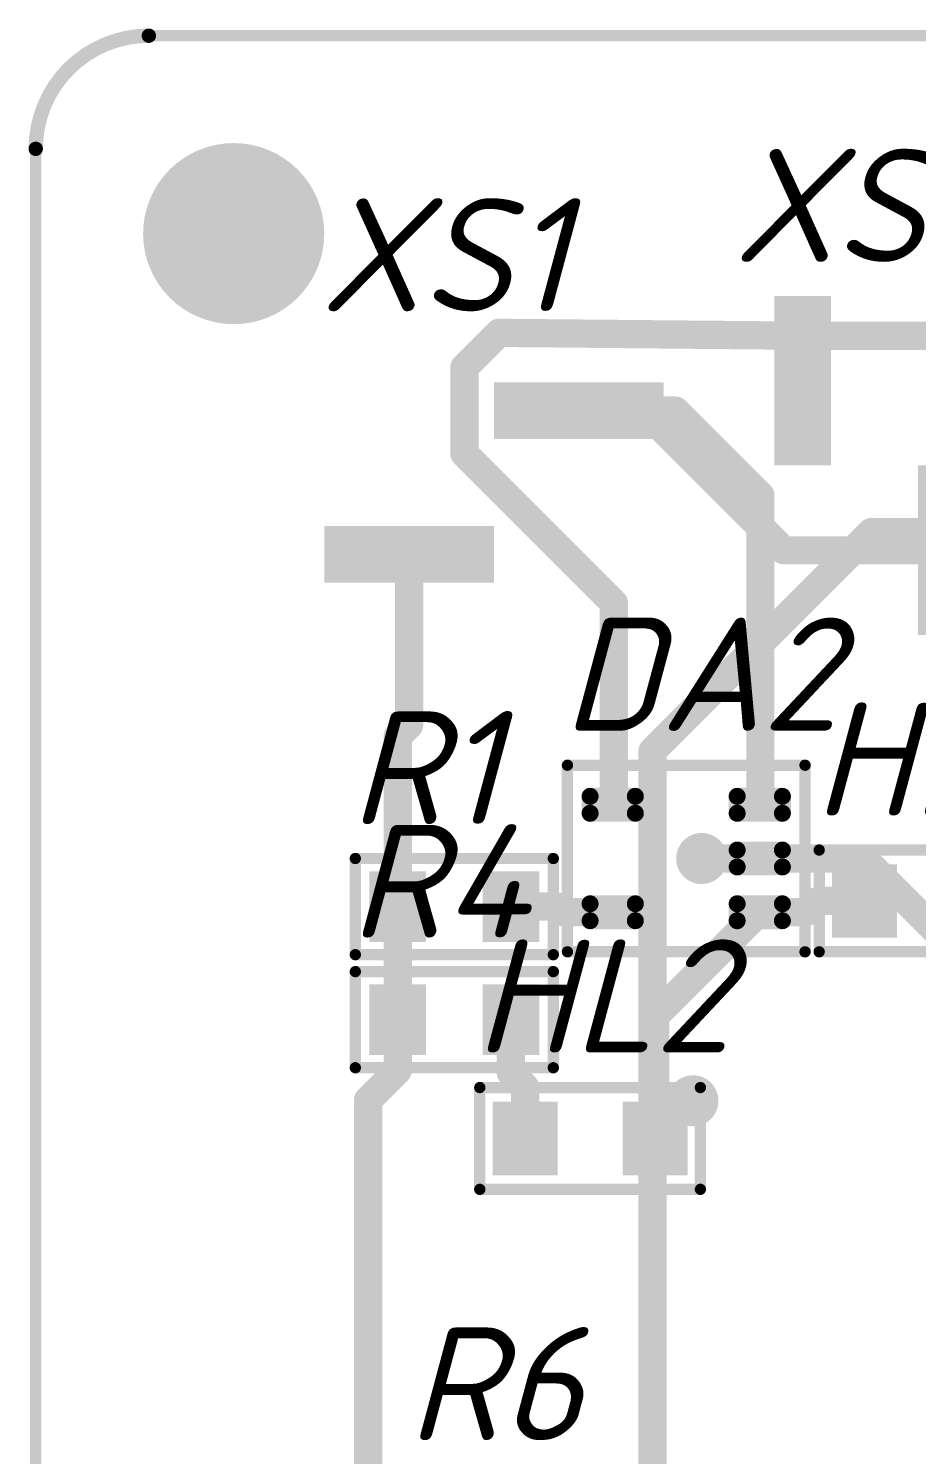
# Model space of a CAD drawing. Header units: millimetres. Extents: x -963 to 6553, y -1367 to 496.
# Drawn here: x -91.23 to -75.54, y 55.03 to 80.25 of the extents above; entities that cross this region are included whole.
import ezdxf

# ---------------------------------------------------------------- set-up
doc = ezdxf.new("R2010")
doc.units = ezdxf.units.MM
doc.header["$LTSCALE"] = 0.5
doc.layers.get('0').update_dxf_attribs({"lineweight": 60})
for name, color, linetype in [('BottomLayer', 5, 'Continuous'), ('MultiLayer', 9, 'Continuous'), ('TopLayer', 1, 'Continuous'), ('TopOverlay', 2, 'Continuous'), ('TopPaste', 8, 'Continuous'), ('ViaHoleLayer', 16, 'Continuous')]:
    doc.layers.add(name, color=color, linetype=linetype)
doc.layers.add('BottomSolder', color=6, linetype='Continuous', plot=False)
doc.styles.get("Standard").update_dxf_attribs({"font": 'isocpeui.ttf', "width": 0.9})

# ---------------------------------------------------------------- blocks, each defined once
blk = doc.blocks.new('MCPSOT_23_5__7')
at = {"layer": 'TopLayer', "const_width": 0.1499997}
for points in [[(-1.77500534, 1.10001812, 1), (-1.62500818, 1.10001812, 1)], [(-0.97500694, 1.10001812, 1), (-0.8250097799999999, 1.10001812, 1)], [(0.82498946, 1.10001812, 1), (0.9749866199999999, 1.10001812, 1)], [(1.62498786, 1.10001812, 1), (1.77498502, 1.10001812, 1)], [(-1.77500534, 0.80001872, 1), (-1.62500818, 0.80001872, 1)], [(-0.97500694, 0.80001872, 1), (-0.8250097799999999, 0.80001872, 1)], [(0.82498946, 0.80001872, 1), (0.9749866199999999, 0.80001872, 1)], [(1.62498786, 0.80001872, 1), (1.77498502, 0.80001872, 1)], [(-1.77500534, 0.15000732, 1), (-1.62500818, 0.15000732, 1)], [(-0.97500694, 0.15000732, 1), (-0.8250097799999999, 0.15000732, 1)], [(-1.77500534, -0.14999208, 1), (-1.62500818, -0.14999208, 1)], [(-0.97500694, -0.14999208, 1), (-0.8250097799999999, -0.14999208, 1)], [(-1.77500534, -0.80000348, 1), (-1.62500818, -0.80000348, 1)], [(-0.97500694, -0.80000348, 1), (-0.8250097799999999, -0.80000348, 1)], [(0.82498946, -0.80000348, 1), (0.9749866199999999, -0.80000348, 1)], [(1.62498786, -0.80000348, 1), (1.77498502, -0.80000348, 1)], [(-1.77500534, -1.10000288, 1), (-1.62500818, -1.10000288, 1)], [(-0.97500694, -1.10000288, 1), (-0.8250097799999999, -1.10000288, 1)], [(0.82498946, -1.10000288, 1), (0.9749866199999999, -1.10000288, 1)], [(1.62498786, -1.10000288, 1), (1.77498502, -1.10000288, 1)]]:
    blk.add_lwpolyline(points, format="xyb", close=True, dxfattribs=at)
at = {"layer": 'TopLayer'}
for points in [[(-1.85000646, 0.80001872), (-0.75000866, 0.80001872), (-1.85000646, 1.10001812), (-0.75000866, 1.10001812)], [(-1.70000676, 0.65001902), (-0.90000836, 0.65001902), (-1.70000676, 1.25001782), (-0.90000836, 1.25001782)], [(0.7499883399999999, 0.80001872), (1.84998614, 0.80001872), (0.7499883399999999, 1.10001812), (1.84998614, 1.10001812)], [(0.89998804, 0.65001902), (1.69998644, 0.65001902), (0.89998804, 1.25001782), (1.69998644, 1.25001782)], [(-1.70000676, -0.29999178), (-0.90000836, -0.29999178), (-1.70000676, 0.30000702), (-0.90000836, 0.30000702)], [(-1.85000646, -0.14999208), (-0.75000866, -0.14999208), (-1.85000646, 0.15000732), (-0.75000866, 0.15000732)], [(-1.70000676, -1.25000258), (-0.90000836, -1.25000258), (-1.70000676, -0.6500037799999999), (-0.90000836, -0.6500037799999999)], [(0.89998804, -1.25000258), (1.69998644, -1.25000258), (0.89998804, -0.6500037799999999), (1.69998644, -0.6500037799999999)], [(-1.85000646, -1.10000288), (-0.75000866, -1.10000288), (-1.85000646, -0.80000348), (-0.75000866, -0.80000348)], [(0.7499883399999999, -1.10000288), (1.84998614, -1.10000288), (0.7499883399999999, -0.80000348), (1.84998614, -0.80000348)]]:
    blk.add_solid(points, dxfattribs=at)
at = {"layer": 'TopOverlay', "const_width": 0.1999996}
for points in [[(2.09998564, 1.64999162), (-2.10000596, 1.64999162)], [(-2.10000596, 1.64999162), (-2.10000596, -1.64997638)], [(2.09998564, 1.64999162), (2.09998564, -1.64997638)], [(2.09998564, -1.64997638), (-2.10000596, -1.64997638)]]:
    blk.add_lwpolyline(points, dxfattribs=at)
at = {"layer": 'TopOverlay', "const_width": 0.0999998}
for points in [[(-2.15000586, 1.64999162, 1), (-2.05000606, 1.64999162, 1)], [(-2.15000586, 1.64999162, 1), (-2.05000606, 1.64999162, 1)], [(2.04998574, 1.64999162, 1), (2.14998554, 1.64999162, 1)], [(2.04998574, 1.64999162, 1), (2.14998554, 1.64999162, 1)], [(-2.15000586, -1.64997638, 1), (-2.05000606, -1.64997638, 1)], [(-2.15000586, -1.64997638, 1), (-2.05000606, -1.64997638, 1)], [(2.04998574, -1.64997638, 1), (2.14998554, -1.64997638, 1)], [(2.04998574, -1.64997638, 1), (2.14998554, -1.64997638, 1)]]:
    blk.add_lwpolyline(points, format="xyb", close=True, dxfattribs=at)
at = {"layer": 'TopPaste', "const_width": 0.1499997}
for points in [[(-1.77500534, 1.10001812, 1), (-1.62500818, 1.10001812, 1)], [(-0.97500694, 1.10001812, 1), (-0.8250097799999999, 1.10001812, 1)], [(0.82498946, 1.10001812, 1), (0.9749866199999999, 1.10001812, 1)], [(1.62498786, 1.10001812, 1), (1.77498502, 1.10001812, 1)], [(-1.77500534, 0.80001872, 1), (-1.62500818, 0.80001872, 1)], [(-0.97500694, 0.80001872, 1), (-0.8250097799999999, 0.80001872, 1)], [(0.82498946, 0.80001872, 1), (0.9749866199999999, 0.80001872, 1)], [(1.62498786, 0.80001872, 1), (1.77498502, 0.80001872, 1)], [(-1.77500534, 0.15000732, 1), (-1.62500818, 0.15000732, 1)], [(-0.97500694, 0.15000732, 1), (-0.8250097799999999, 0.15000732, 1)], [(-1.77500534, -0.14999208, 1), (-1.62500818, -0.14999208, 1)], [(-0.97500694, -0.14999208, 1), (-0.8250097799999999, -0.14999208, 1)], [(-1.77500534, -0.80000348, 1), (-1.62500818, -0.80000348, 1)], [(-0.97500694, -0.80000348, 1), (-0.8250097799999999, -0.80000348, 1)], [(0.82498946, -0.80000348, 1), (0.9749866199999999, -0.80000348, 1)], [(1.62498786, -0.80000348, 1), (1.77498502, -0.80000348, 1)], [(-1.77500534, -1.10000288, 1), (-1.62500818, -1.10000288, 1)], [(-0.97500694, -1.10000288, 1), (-0.8250097799999999, -1.10000288, 1)], [(0.82498946, -1.10000288, 1), (0.9749866199999999, -1.10000288, 1)], [(1.62498786, -1.10000288, 1), (1.77498502, -1.10000288, 1)]]:
    blk.add_lwpolyline(points, format="xyb", close=True, dxfattribs=at)
at = {"layer": 'TopPaste'}
for points in [[(-1.85000646, 0.80001872), (-0.75000866, 0.80001872), (-1.85000646, 1.10001812), (-0.75000866, 1.10001812)], [(-1.70000676, 0.65001902), (-0.90000836, 0.65001902), (-1.70000676, 1.25001782), (-0.90000836, 1.25001782)], [(0.7499883399999999, 0.80001872), (1.84998614, 0.80001872), (0.7499883399999999, 1.10001812), (1.84998614, 1.10001812)], [(0.89998804, 0.65001902), (1.69998644, 0.65001902), (0.89998804, 1.25001782), (1.69998644, 1.25001782)], [(-1.70000676, -0.29999178), (-0.90000836, -0.29999178), (-1.70000676, 0.30000702), (-0.90000836, 0.30000702)], [(-1.85000646, -0.14999208), (-0.75000866, -0.14999208), (-1.85000646, 0.15000732), (-0.75000866, 0.15000732)], [(-1.70000676, -1.25000258), (-0.90000836, -1.25000258), (-1.70000676, -0.6500037799999999), (-0.90000836, -0.6500037799999999)], [(0.89998804, -1.25000258), (1.69998644, -1.25000258), (0.89998804, -0.6500037799999999), (1.69998644, -0.6500037799999999)], [(-1.85000646, -1.10000288), (-0.75000866, -1.10000288), (-1.85000646, -0.80000348), (-0.75000866, -0.80000348)], [(0.7499883399999999, -1.10000288), (1.84998614, -1.10000288), (0.7499883399999999, -0.80000348), (1.84998614, -0.80000348)]]:
    blk.add_solid(points, dxfattribs=at)
blk = doc.blocks.new('HL_SMD_10')
at = {"layer": 'TopLayer'}
for points in [[(-1.72501052, -0.64998092), (-0.57501028, -0.64998092), (-1.72501052, 0.65001648), (-0.57501028, 0.65001648)], [(0.57501028, -0.64998092), (1.72501052, -0.64998092), (0.57501028, 0.65001648), (1.72501052, 0.65001648)]]:
    blk.add_solid(points, dxfattribs=at)
at = {"layer": 'TopOverlay', "const_width": 0.1999996}
for points in [[(-1.9500088, 0.89999058), (-1.9500088, -0.90000582)], [(1.9500088, 0.89999058), (-1.9500088, 0.89999058)], [(1.9500088, 0.89999058), (1.9500088, -0.90000582)], [(1.9500088, -0.90000582), (-1.9500088, -0.90000582)]]:
    blk.add_lwpolyline(points, dxfattribs=at)
at = {"layer": 'TopOverlay', "const_width": 0.0999998}
for points in [[(-2.0000087, 0.89999058, 1), (-1.9000089, 0.89999058, 1)], [(-2.0000087, 0.89999058, 1), (-1.9000089, 0.89999058, 1)], [(1.9000089, 0.89999058, 1), (2.0000087, 0.89999058, 1)], [(1.9000089, 0.89999058, 1), (2.0000087, 0.89999058, 1)], [(-2.0000087, -0.90000582, 1), (-1.9000089, -0.90000582, 1)], [(-2.0000087, -0.90000582, 1), (-1.9000089, -0.90000582, 1)], [(1.9000089, -0.90000582, 1), (2.0000087, -0.90000582, 1)], [(1.9000089, -0.90000582, 1), (2.0000087, -0.90000582, 1)]]:
    blk.add_lwpolyline(points, format="xyb", close=True, dxfattribs=at)
at = {"layer": 'TopPaste'}
for points in [[(-1.72501052, -0.64998092), (-0.57501028, -0.64998092), (-1.72501052, 0.65001648), (-0.57501028, 0.65001648)], [(0.57501028, -0.64998092), (1.72501052, -0.64998092), (0.57501028, 0.65001648), (1.72501052, 0.65001648)]]:
    blk.add_solid(points, dxfattribs=at)
blk = doc.blocks.new('HL_SMD_11')
at = {"layer": 'TopLayer'}
for points in [[(-1.72502322, -0.64998854), (-0.57502298, -0.64998854), (-1.72502322, 0.6500088599999999), (-0.57502298, 0.6500088599999999)], [(0.57499758, -0.64998854), (1.72499782, -0.64998854), (0.57499758, 0.6500088599999999), (1.72499782, 0.6500088599999999)]]:
    blk.add_solid(points, dxfattribs=at)
at = {"layer": 'TopOverlay', "const_width": 0.1999996}
for points in [[(-1.9500215, 0.89998296), (-1.9500215, -0.9000134399999999)], [(1.9499961, 0.89998296), (-1.9500215, 0.89998296)], [(1.9499961, 0.89998296), (1.9499961, -0.9000134399999999)], [(1.9499961, -0.9000134399999999), (-1.9500215, -0.9000134399999999)]]:
    blk.add_lwpolyline(points, dxfattribs=at)
at = {"layer": 'TopOverlay', "const_width": 0.0999998}
for points in [[(-2.0000214, 0.89998296, 1), (-1.9000216, 0.89998296, 1)], [(-2.0000214, 0.89998296, 1), (-1.9000216, 0.89998296, 1)], [(1.8999962, 0.89998296, 1), (1.999996, 0.89998296, 1)], [(1.8999962, 0.89998296, 1), (1.999996, 0.89998296, 1)], [(-2.0000214, -0.9000134399999999, 1), (-1.9000216, -0.9000134399999999, 1)], [(-2.0000214, -0.9000134399999999, 1), (-1.9000216, -0.9000134399999999, 1)], [(1.8999962, -0.9000134399999999, 1), (1.999996, -0.9000134399999999, 1)], [(1.8999962, -0.9000134399999999, 1), (1.999996, -0.9000134399999999, 1)]]:
    blk.add_lwpolyline(points, format="xyb", close=True, dxfattribs=at)
at = {"layer": 'TopPaste'}
for points in [[(-1.72502322, -0.64998854), (-0.57502298, -0.64998854), (-1.72502322, 0.6500088599999999), (-0.57502298, 0.6500088599999999)], [(0.57499758, -0.64998854), (1.72499782, -0.64998854), (0.57499758, 0.6500088599999999), (1.72499782, 0.6500088599999999)]]:
    blk.add_solid(points, dxfattribs=at)
blk = doc.blocks.new('R0805_17')
at = {"layer": 'TopLayer'}
for points in [[(-1.49995636, -0.6250254199999999), (-0.49995836, -0.6250254199999999), (-1.49995636, 0.6249746199999999), (-0.49995836, 0.6249746199999999)], [(0.50003964, -0.6250254199999999), (1.50003764, -0.6250254199999999), (0.50003964, 0.6249746199999999), (1.50003764, 0.6249746199999999)]]:
    blk.add_solid(points, dxfattribs=at)
at = {"layer": 'TopOverlay', "const_width": 0.1999996}
for points in [[(-1.74996856, 0.850011), (1.74999904, 0.850011)], [(-1.74996856, 0.850011), (-1.74996856, -0.850011)], [(1.74999904, 0.850011), (1.74999904, -0.850011)], [(-1.74996856, -0.850011), (1.74999904, -0.850011)]]:
    blk.add_lwpolyline(points, dxfattribs=at)
at = {"layer": 'TopOverlay', "const_width": 0.0999998}
for points in [[(-1.79996846, 0.850011, 1), (-1.69996866, 0.850011, 1)], [(-1.79996846, 0.850011, 1), (-1.69996866, 0.850011, 1)], [(1.69999914, 0.850011, 1), (1.79999894, 0.850011, 1)], [(1.69999914, 0.850011, 1), (1.79999894, 0.850011, 1)], [(-1.79996846, -0.850011, 1), (-1.69996866, -0.850011, 1)], [(-1.79996846, -0.850011, 1), (-1.69996866, -0.850011, 1)], [(1.69999914, -0.850011, 1), (1.79999894, -0.850011, 1)], [(1.69999914, -0.850011, 1), (1.79999894, -0.850011, 1)]]:
    blk.add_lwpolyline(points, format="xyb", close=True, dxfattribs=at)
at = {"layer": 'TopPaste'}
for points in [[(-1.49995636, -0.6250254199999999), (-0.49995836, -0.6250254199999999), (-1.49995636, 0.6249746199999999), (-0.49995836, 0.6249746199999999)], [(0.50003964, -0.6250254199999999), (1.50003764, -0.6250254199999999), (0.50003964, 0.6249746199999999), (1.50003764, 0.6249746199999999)]]:
    blk.add_solid(points, dxfattribs=at)
blk = doc.blocks.new('R0805_20')
at = {"layer": 'TopLayer'}
for points in [[(-1.50000462, -0.6250178), (-0.50000662, -0.6250178), (-1.50000462, 0.6249822399999999), (-0.50000662, 0.6249822399999999)], [(0.49999138, -0.6250178), (1.49998938, -0.6250178), (0.49999138, 0.6249822399999999), (1.49998938, 0.6249822399999999)]]:
    blk.add_solid(points, dxfattribs=at)
at = {"layer": 'TopOverlay', "const_width": 0.1999996}
for points in [[(-1.75001682, 0.85001862), (1.75000158, 0.85001862)], [(-1.75001682, -0.85000338), (-1.75001682, 0.85001862)], [(1.75000158, -0.85000338), (1.75000158, 0.85001862)], [(-1.75001682, -0.85000338), (1.75000158, -0.85000338)]]:
    blk.add_lwpolyline(points, dxfattribs=at)
at = {"layer": 'TopOverlay', "const_width": 0.0999998}
for points in [[(-1.80001672, 0.85001862, 1), (-1.70001692, 0.85001862, 1)], [(-1.80001672, 0.85001862, 1), (-1.70001692, 0.85001862, 1)], [(1.70000168, 0.85001862, 1), (1.80000148, 0.85001862, 1)], [(1.70000168, 0.85001862, 1), (1.80000148, 0.85001862, 1)], [(-1.80001672, -0.85000338, 1), (-1.70001692, -0.85000338, 1)], [(-1.80001672, -0.85000338, 1), (-1.70001692, -0.85000338, 1)], [(1.70000168, -0.85000338, 1), (1.80000148, -0.85000338, 1)], [(1.70000168, -0.85000338, 1), (1.80000148, -0.85000338, 1)]]:
    blk.add_lwpolyline(points, format="xyb", close=True, dxfattribs=at)
at = {"layer": 'TopPaste'}
for points in [[(-1.50000462, -0.6250178), (-0.50000662, -0.6250178), (-1.50000462, 0.6249822399999999), (-0.50000662, 0.6249822399999999)], [(0.49999138, -0.6250178), (1.49998938, -0.6250178), (0.49999138, 0.6249822399999999), (1.49998938, 0.6249822399999999)]]:
    blk.add_solid(points, dxfattribs=at)
blk = doc.blocks.new('PLS2_S_29')
at = {"layer": 'TopLayer'}
for points in [[(-1.77001678, 3.00001178), (-1.77001678, 1.27e-05), (-0.7700187799999999, 3.00001178), (-0.7700187799999999, 1.27e-05)], [(0.76998322, 1.778e-05), (0.76998322, -2.9999813), (1.76998122, 1.778e-05), (1.76998122, -2.9999813)]]:
    blk.add_solid(points, dxfattribs=at)
at = {"layer": 'TopPaste'}
for points in [[(-1.77001678, 3.00001178), (-1.77001678, 1.27e-05), (-0.7700187799999999, 3.00001178), (-0.7700187799999999, 1.27e-05)], [(0.76998322, 1.778e-05), (0.76998322, -2.9999813), (1.76998122, 1.778e-05), (1.76998122, -2.9999813)]]:
    blk.add_solid(points, dxfattribs=at)
blk = doc.blocks.new('PLS3_S_30')
at = {"layer": 'TopLayer'}
for points in [[(-1.77002186, 2.9999813), (-1.77002186, -1.778e-05), (-0.77002386, 2.9999813), (-0.77002386, -1.778e-05)], [(3.30997814, 2.9999813), (3.30997814, -1.778e-05), (4.30997614, 2.9999813), (4.30997614, -1.778e-05)], [(0.76997814, -1.27e-05), (0.76997814, -3.00001178), (1.76997614, -1.27e-05), (1.76997614, -3.00001178)]]:
    blk.add_solid(points, dxfattribs=at)
at = {"layer": 'TopPaste'}
for points in [[(-1.77002186, 2.9999813), (-1.77002186, -1.778e-05), (-0.77002386, 2.9999813), (-0.77002386, -1.778e-05)], [(3.30997814, 2.9999813), (3.30997814, -1.778e-05), (4.30997614, 2.9999813), (4.30997614, -1.778e-05)], [(0.76997814, -1.27e-05), (0.76997814, -3.00001178), (1.76997614, -1.27e-05), (1.76997614, -3.00001178)]]:
    blk.add_solid(points, dxfattribs=at)

msp = doc.modelspace()

# ---------------------------------------------------------------- linework, layer by layer
at = {"layer": 'BottomLayer'}
for points, const_width in [([(-88.35772833609121, 76.62152371473178, 1), (-86.8577313360912, 76.62152371473178, 1)], 1.49999954), ([(-76.46107445609121, 71.3418035147318, 1), (-76.2110774960912, 71.3418035147318, 1)], 0.2499995), ([(-76.46107445609121, 71.3418035147318, 1), (-76.2110774960912, 71.3418035147318, 1)], 0.2499995), ([(-80.3271576560912, 67.47572031473177, 1), (-80.0771606960912, 67.47572031473177, 1)], 0.2499995), ([(-80.3271576560912, 67.47572031473177, 1), (-80.0771606960912, 67.47572031473177, 1)], 0.2499995), ([(-79.50929289609121, 65.57178711473179, 1), (-79.1592910560912, 65.57178711473179, 1)], 0.3499993), ([(-79.4592904560912, 65.57178711473179, 1), (-79.20929349609119, 65.57178711473179, 1)], 0.2499995), ([(-76.59442445609122, 65.57178711473179, 1), (-76.34442749609121, 65.57178711473179, 1)], 0.2499995), ([(-76.59442445609122, 65.57178711473179, 1), (-76.34442749609121, 65.57178711473179, 1)], 0.2499995)]:
    msp.add_lwpolyline(points, format="xyb", close=True, dxfattribs=dict(at, const_width=const_width))
at = {"layer": 'BottomLayer', "const_width": 0.499999}
for points in [[(-80.20215917609121, 67.47572031473177), (-76.3360759760912, 71.3418035147318)], [(-76.3360759760912, 71.3418035147318), (-52.26030497609119, 71.3418035147318)], [(-80.20215917609121, 49.46712031473177), (-80.20215917609121, 67.47572031473177)], [(-79.33429197609121, 65.57178711473179), (-76.4694259760912, 65.57178711473179)], [(-76.4694259760912, 65.57178711473179), (-69.91515917609121, 59.01752031473177)]]:
    msp.add_lwpolyline(points, dxfattribs=at)
at = {"layer": 'BottomSolder'}
for points, const_width in [([(-88.4085283360912, 76.62152371473178, 1), (-86.8069313360912, 76.62152371473178, 1)], 1.60159954), ([(-79.56009289609119, 65.57178711473179, 1), (-79.1084910560912, 65.57178711473179, 1)], 0.4515993), ([(-79.71522101105035, 61.28744881413857, 1), (-79.26361917105032, 61.28744881413857, 1)], 0.4515993)]:
    msp.add_lwpolyline(points, format="xyb", close=True, dxfattribs=dict(at, const_width=const_width))
at = {"layer": 'MultiLayer', "const_width": 0.254}
msp.add_lwpolyline([(-91.10773045609119, 78.12152325473178, -0.414213562373095), (-89.10772937609121, 80.12152433473179)], format="xyb", dxfattribs=at)
at = {"layer": 'MultiLayer'}
for points, const_width in [([(-89.17122937609119, 80.12152433473179, 1), (-89.04422937609121, 80.12152433473179, 1)], 0.127), ([(-89.1577318160912, 80.12152179473179, 1), (-89.0577320160912, 80.12152179473179, 1)], 0.0999998), ([(-91.1712304560912, 78.12152325473178, 1), (-91.04423045609121, 78.12152325473178, 1)], 0.127), ([(-91.15773035609121, 78.12152325473178, 1), (-91.0577305560912, 78.12152325473178, 1)], 0.0999998), ([(-88.35772833609121, 76.62152371473178, 1), (-86.8577313360912, 76.62152371473178, 1)], 1.49999954), ([(-79.50929289609121, 65.57178711473179, 1), (-79.1592910560912, 65.57178711473179, 1)], 0.3499993)]:
    msp.add_lwpolyline(points, format="xyb", close=True, dxfattribs=dict(at, const_width=const_width))
at = {"layer": 'MultiLayer', "const_width": 0.1999996}
for points in [[(-89.10773191609121, 80.12152179473179), (-38.00772997609121, 80.12152179473179)], [(-91.10773045609119, 27.12152365473179), (-91.10773045609119, 78.12152325473178)]]:
    msp.add_lwpolyline(points, dxfattribs=at)
at = {"layer": 'TopLayer'}
for points, const_width in [([(-88.35772833609121, 76.62152371473178, 1), (-86.8577313360912, 76.62152371473178, 1)], 1.49999954), ([(-83.04495765609121, 74.86712031473178, 1), (-82.79496069609121, 74.86712031473178, 1)], 0.2499995), ([(-83.04495765609121, 74.86712031473178, 1), (-82.79496069609121, 74.86712031473178, 1)], 0.2499995), ([(-77.6727560560912, 74.81632031473177, 1), (-77.4227590960912, 74.81632031473177, 1)], 0.2499995), ([(-77.6727560560912, 74.81632031473177, 1), (-77.4227590960912, 74.81632031473177, 1)], 0.2499995), ([(-77.6727560560912, 74.81632031473177, 1), (-77.4227590960912, 74.81632031473177, 1)], 0.2499995), ([(-83.65455765609121, 74.25752031473178, 1), (-83.40456069609121, 74.25752031473178, 1)], 0.2499995), ([(-83.65455765609121, 74.25752031473178, 1), (-83.40456069609121, 74.25752031473178, 1)], 0.2499995), ([(-77.6727560560912, 74.02150351473179, 1), (-77.4227590960912, 74.02150351473179, 1)], 0.2499995), ([(-81.63226045609122, 73.49181191473178, 1), (-81.38226349609121, 73.49181191473178, 1)], 0.2499995), ([(-80.47584925609121, 73.49181191473178, 1), (-80.2258522960912, 73.49181191473178, 1)], 0.2499995), ([(-80.47584925609121, 73.49181191473178, 1), (-80.2258522960912, 73.49181191473178, 1)], 0.2499995), ([(-80.47584925609121, 73.49181191473178, 1), (-80.2258522960912, 73.49181191473178, 1)], 0.2499995), ([(-79.92075765609121, 73.49181191473178, 1), (-79.67076069609121, 73.49181191473178, 1)], 0.2499995), ([(-79.92075765609121, 73.49181191473178, 1), (-79.67076069609121, 73.49181191473178, 1)], 0.2499995), ([(-83.65455765609121, 72.73352031473178, 1), (-83.40456069609121, 72.73352031473178, 1)], 0.2499995), ([(-83.65455765609121, 72.73352031473178, 1), (-83.40456069609121, 72.73352031473178, 1)], 0.2499995), ([(-78.4221576560912, 71.99321191473177, 1), (-78.1721606960912, 71.99321191473177, 1)], 0.2499995), ([(-78.4221576560912, 71.99321191473177, 1), (-78.1721606960912, 71.99321191473177, 1)], 0.2499995), ([(-78.4221576560912, 71.43812031473178, 1), (-78.1721606960912, 71.43812031473178, 1)], 0.2499995), ([(-78.4221576560912, 71.43812031473178, 1), (-78.1721606960912, 71.43812031473178, 1)], 0.2499995), ([(-78.4221576560912, 71.43812031473178, 1), (-78.1721606960912, 71.43812031473178, 1)], 0.2499995), ([(-78.4221576560912, 71.43812031473178, 1), (-78.1721606960912, 71.43812031473178, 1)], 0.2499995), ([(-84.6322544560912, 70.95181191473179, 1), (-84.3822574960912, 70.95181191473179, 1)], 0.2499995), ([(-78.0055468560912, 71.02150951473178, 1), (-77.7555498960912, 71.02150951473178, 1)], 0.2499995), ([(-78.0055468560912, 71.02150951473178, 1), (-77.7555498960912, 71.02150951473178, 1)], 0.2499995), ([(-81.0129576560912, 70.09192031473177, 1), (-80.7629606960912, 70.09192031473177, 1)], 0.2499995), ([(-81.0129576560912, 70.09192031473177, 1), (-80.7629606960912, 70.09192031473177, 1)], 0.2499995), ([(-84.6322544560912, 67.92971991473178, 1), (-84.3822574960912, 67.92971991473178, 1)], 0.2499995), ([(-84.6322544560912, 67.92971991473178, 1), (-84.3822574960912, 67.92971991473178, 1)], 0.2499995), ([(-84.83225405609122, 67.7297203147318, 1), (-84.58225709609121, 67.7297203147318, 1)], 0.2499995), ([(-84.83225405609122, 67.7297203147318, 1), (-84.58225709609121, 67.7297203147318, 1)], 0.2499995), ([(-81.03226165609121, 66.52179791473179, 1), (-80.7822646960912, 66.52179791473179, 1)], 0.2499995), ([(-81.0129576560912, 66.52179791473179, 1), (-80.7629606960912, 66.52179791473179, 1)], 0.2499995), ([(-81.0129576560912, 66.52179791473179, 1), (-80.7629606960912, 66.52179791473179, 1)], 0.2499995), ([(-78.43226685609122, 66.52179791473179, 1), (-78.18226989609121, 66.52179791473179, 1)], 0.2499995), ([(-78.4221576560912, 66.52179791473179, 1), (-78.1721606960912, 66.52179791473179, 1)], 0.2499995), ([(-78.4221576560912, 66.52179791473179, 1), (-78.1721606960912, 66.52179791473179, 1)], 0.2499995), ([(-79.50929289609121, 65.57178711473179, 1), (-79.1592910560912, 65.57178711473179, 1)], 0.3499993), ([(-79.4592904560912, 65.57178711473179, 1), (-79.20929349609119, 65.57178711473179, 1)], 0.2499995), ([(-78.43226685609122, 65.57178711473179, 1), (-78.18226989609121, 65.57178711473179, 1)], 0.2499995), ([(-77.40935805609121, 64.82177591473177, 1), (-77.1593610960912, 64.82177591473177, 1)], 0.2499995), ([(-77.40935805609121, 64.82177591473177, 1), (-77.1593610960912, 64.82177591473177, 1)], 0.2499995), ([(-76.58228325609122, 64.82177591473177, 1), (-76.33228629609121, 64.82177591473177, 1)], 0.2499995), ([(-84.83225405609122, 64.7218015147318, 1), (-84.58225709609121, 64.7218015147318, 1)], 0.2499995), ([(-84.83225405609122, 64.7218015147318, 1), (-84.58225709609121, 64.7218015147318, 1)], 0.2499995), ([(-82.8322580560912, 64.7218015147318, 1), (-82.5822610960912, 64.7218015147318, 1)], 0.2499995), ([(-82.0035576560912, 64.7218015147318, 1), (-81.7535606960912, 64.7218015147318, 1)], 0.2499995), ([(-82.0035576560912, 64.7218015147318, 1), (-81.7535606960912, 64.7218015147318, 1)], 0.2499995), ([(-81.9035324560912, 64.62177631473179, 1), (-81.6535354960912, 64.62177631473179, 1)], 0.2499995), ([(-81.9035324560912, 64.62177631473179, 1), (-81.6535354960912, 64.62177631473179, 1)], 0.2499995), ([(-81.03226165609121, 64.62177631473179, 1), (-80.7822646960912, 64.62177631473179, 1)], 0.2499995), ([(-78.44755765609119, 64.62177631473179, 1), (-78.19756069609122, 64.62177631473179, 1)], 0.2499995), ([(-78.44755765609119, 64.62177631473179, 1), (-78.19756069609122, 64.62177631473179, 1)], 0.2499995), ([(-78.43226685609122, 64.62177631473179, 1), (-78.18226989609121, 64.62177631473179, 1)], 0.2499995), ([(-78.43226685609122, 64.62177631473179, 1), (-78.18226989609121, 64.62177631473179, 1)], 0.2499995), ([(-77.60935765609119, 64.62177631473179, 1), (-77.35936069609122, 64.62177631473179, 1)], 0.2499995), ([(-77.60935765609119, 64.62177631473179, 1), (-77.35936069609122, 64.62177631473179, 1)], 0.2499995), ([(-84.83225405609122, 62.72180551473178, 1), (-84.58225709609121, 62.72180551473178, 1)], 0.2499995), ([(-84.83225405609122, 62.72180551473178, 1), (-84.58225709609121, 62.72180551473178, 1)], 0.2499995), ([(-82.8322580560912, 62.72180551473178, 1), (-82.5822610960912, 62.72180551473178, 1)], 0.2499995), ([(-80.28225045609119, 62.78708351473179, 1), (-80.03225349609122, 62.78708351473179, 1)], 0.2499995), ([(-80.28225045609119, 62.78708351473179, 1), (-80.03225349609122, 62.78708351473179, 1)], 0.2499995), ([(-84.83225405609122, 61.82762391473179, 1), (-84.58225709609121, 61.82762391473179, 1)], 0.2499995), ([(-84.83225405609122, 61.82762391473179, 1), (-84.58225709609121, 61.82762391473179, 1)], 0.2499995), ([(-82.8322580560912, 61.78210711473179, 1), (-82.5822610960912, 61.78210711473179, 1)], 0.2499995), ([(-82.8322580560912, 61.78210711473179, 1), (-82.5822610960912, 61.78210711473179, 1)], 0.2499995), ([(-82.58227125609119, 61.53212031473177, 1), (-82.33227429609121, 61.53212031473177, 1)], 0.2499995), ([(-82.58227125609119, 61.53212031473177, 1), (-82.33227429609121, 61.53212031473177, 1)], 0.2499995), ([(-85.3563576560912, 61.30352031473177, 1), (-85.1063606960912, 61.30352031473177, 1)], 0.2499995), ([(-85.3563576560912, 61.30352031473177, 1), (-85.1063606960912, 61.30352031473177, 1)], 0.2499995), ([(-82.58227125609119, 60.62178431473177, 1), (-82.33227429609121, 60.62178431473177, 1)], 0.2499995), ([(-80.28225045609119, 60.62178431473177, 1), (-80.03225349609122, 60.62178431473177, 1)], 0.2499995)]:
    msp.add_lwpolyline(points, format="xyb", close=True, dxfattribs=dict(at, const_width=const_width))
at = {"layer": 'TopLayer', "const_width": 0.499999}
for points in [[(-83.5295591760912, 74.25752031473178), (-82.9199591760912, 74.86712031473178)], [(-82.9199591760912, 74.86712031473178), (-77.54775757609121, 74.81632031473177)], [(-77.54775757609121, 74.81632031473177), (-75.22375917609119, 74.81632031473177)], [(-77.54775757609121, 74.02150351473179), (-77.54775757609121, 74.81632031473177)], [(-83.5295591760912, 72.73352031473178), (-83.5295591760912, 74.25752031473178)], [(-81.5072619760912, 73.49181191473178), (-80.35085077609119, 73.49181191473178)], [(-80.35085077609119, 73.49181191473178), (-78.29715917609121, 71.43812031473178)], [(-80.35085077609119, 73.49181191473178), (-79.7957591760912, 73.49181191473178)], [(-79.7957591760912, 73.49181191473178), (-78.29715917609121, 71.99321191473177)], [(-83.5295591760912, 72.73352031473178), (-80.88795917609121, 70.09192031473177)], [(-78.29715917609121, 71.43812031473178), (-78.29715917609121, 71.99321191473177)], [(-78.29715917609121, 66.52179791473179), (-78.29715917609121, 71.43812031473178)], [(-78.29715917609121, 71.43812031473178), (-77.88054837609121, 71.02150951473178)], [(-84.50725597609122, 67.92971991473178), (-84.50725597609122, 70.95181191473179)], [(-77.88054837609121, 71.02150951473178), (-75.0077575760912, 71.02150951473178)], [(-80.88795917609121, 66.52179791473179), (-80.88795917609121, 70.09192031473177)], [(-84.7072555760912, 67.7297203147318), (-84.50725597609122, 67.92971991473178)], [(-84.7072555760912, 64.7218015147318), (-84.7072555760912, 67.7297203147318)], [(-80.90726317609119, 66.52179791473179), (-80.88795917609121, 66.52179791473179)], [(-78.3072683760912, 66.52179791473179), (-78.29715917609121, 66.52179791473179)], [(-79.33429197609121, 65.57178711473179), (-78.3072683760912, 65.57178711473179)], [(-77.4843591760912, 64.62177631473179), (-77.28435957609119, 64.82177591473177)], [(-77.28435957609119, 64.82177591473177), (-76.4572847760912, 64.82177591473177)], [(-84.7072555760912, 62.72180551473178), (-84.7072555760912, 64.7218015147318)], [(-82.70725957609119, 64.7218015147318), (-81.87855917609122, 64.7218015147318)], [(-81.87855917609122, 64.7218015147318), (-81.77853397609121, 64.62177631473179)], [(-81.77853397609121, 64.62177631473179), (-80.90726317609119, 64.62177631473179)], [(-80.1572519760912, 62.78708351473179), (-78.3225591760912, 64.62177631473179)], [(-78.3225591760912, 64.62177631473179), (-78.3072683760912, 64.62177631473179)], [(-78.3072683760912, 64.62177631473179), (-77.4843591760912, 64.62177631473179)], [(-84.7072555760912, 61.82762391473179), (-84.7072555760912, 62.72180551473178)], [(-82.70725957609119, 61.78210711473179), (-82.70725957609119, 62.72180551473178)], [(-80.1572519760912, 60.62178431473177), (-80.1572519760912, 62.78708351473179)], [(-85.23135917609122, 61.30352031473177), (-84.7072555760912, 61.82762391473179)], [(-82.70725957609119, 61.78210711473179), (-82.4572727760912, 61.53212031473177)], [(-82.4572727760912, 60.62178431473177), (-82.4572727760912, 61.53212031473177)], [(-85.23135917609122, 40.94587751473179), (-85.23135917609122, 61.30352031473177)]]:
    msp.add_lwpolyline(points, dxfattribs=at)
at = {"layer": 'ViaHoleLayer', "const_width": 0.1999996}
msp.add_lwpolyline([(-79.43429177609121, 65.57178711473179, 1), (-79.2342921760912, 65.57178711473179, 1)], format="xyb", close=True, dxfattribs=at)

# ---------------------------------------------------------------- block references
for name, p in [('PLS3_S_30', (-76.2777347160912, 72.5215217547318)), ('R0805_17', (-83.7072753560912, 64.72179389473177)), ('R0805_20', (-83.7072753560912, 62.72179281473177))]:
    msp.add_blockref(name, p)
for name, p, rotation in [('PLS2_S_29', (-83.00727421609119, 72.22179413473177), 270), ('MCPSOT_23_5__7', (-79.60727593609121, 65.57179473473178), 180), ('HL_SMD_10', (-75.30727437609121, 64.82179369473178), 180), ('HL_SMD_11', (-81.3072750760912, 60.62179447473179), 180)]:
    msp.add_blockref(name, p, dxfattribs=dict(rotation=rotation))

# ---------------------------------------------------------------- texts
at = {"layer": 'TopOverlay'}
for s, p in [('XS2', (-78.7910189960912, 76.12264739473179)), ('XS1', (-86.09495917609121, 75.24812031473178)), ('DA2', (-81.80235917609122, 67.83132031473178)), ('R1', (-85.56155917609121, 66.18032031473177)), ('HL1', (-77.3573591760912, 66.33272031473177)), ('R4', (-85.56155917609121, 64.17372031473178)), ('HL2', (-83.3517591760912, 62.14172031473177)), ('R6', (-84.54676059609119, 55.28712137473178))]:
    msp.add_text(s, height=2.00000108, dxfattribs=at).set_placement(p)

doc.saveas('drawing.dxf')
